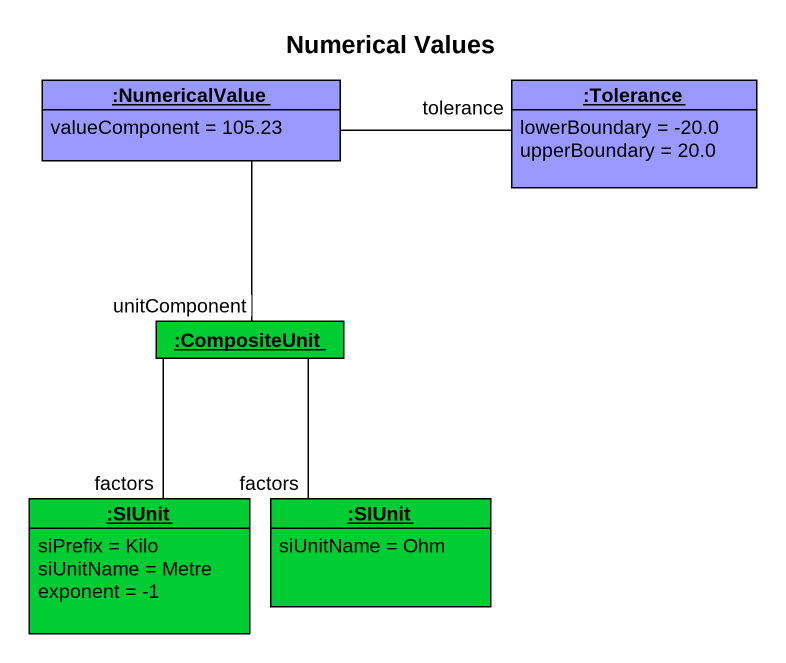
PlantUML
@startuml
title Numerical Values
hide circle
hide empty members
object ":NumericalValue" as NumericalValue #9999FF {
  valueComponent = 105.23
}
object ":Tolerance" as Tolerance #9999FF {
  lowerBoundary = -20.0
  upperBoundary = 20.0
}
object ":CompositeUnit" as CompositeUnit #00CC33
object ":SIUnit" as SIUnit #00CC33 {
  siPrefix = Kilo
  siUnitName = Metre
  exponent = -1
}
object ":SIUnit" as SIUnit_2 #00CC33 {
  siUnitName = Ohm
}
NumericalValue -right- Tolerance : tolerance
NumericalValue -- CompositeUnit : unitComponent
CompositeUnit -- SIUnit : factors
CompositeUnit -- SIUnit_2 : factors
@enduml
